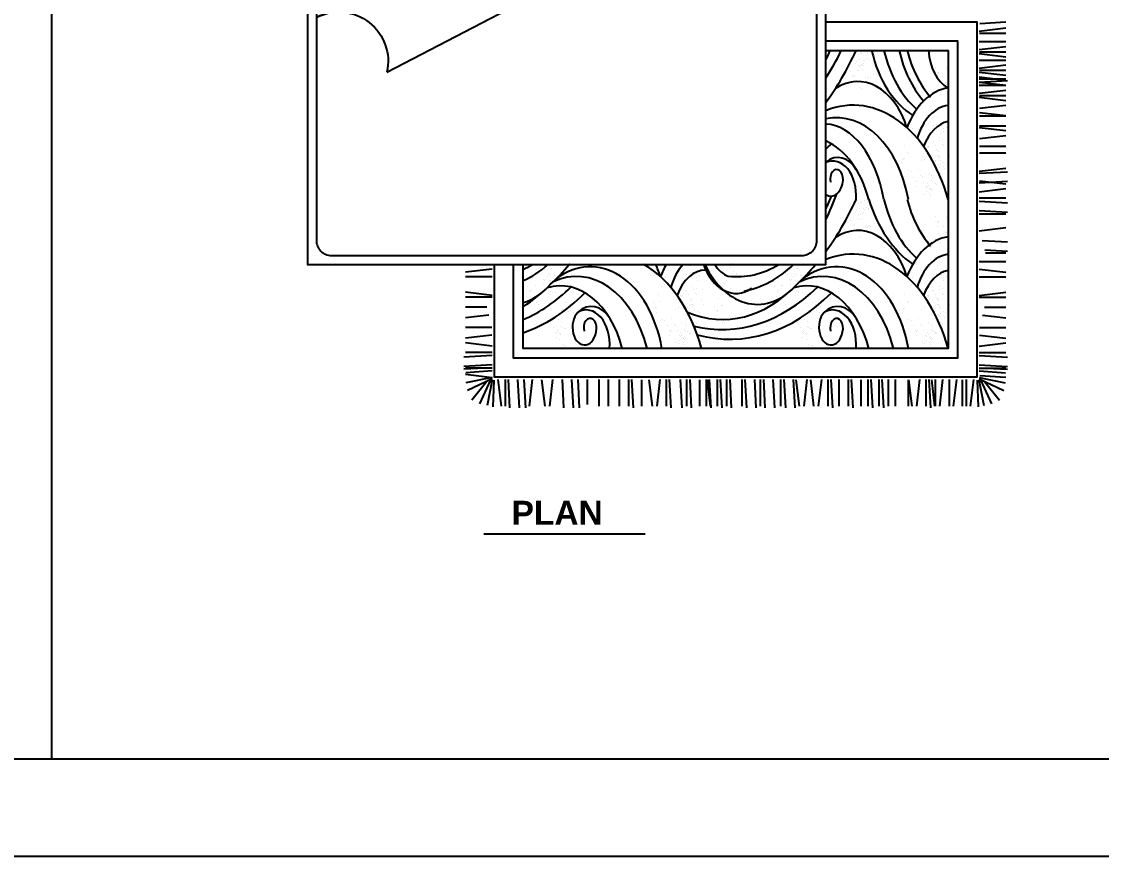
# Model space of a CAD drawing. Header units: inches. Extents: x 3 to 45, y 10.7 to 35.5.
# Drawn here: x 31.001 to 34.604, y 10.735 to 13.519 of the extents above; entities that cross this region are included whole.
import ezdxf

# ---------------------------------------------------------------- set-up
doc = ezdxf.new("R2010")
doc.units = ezdxf.units.IN
doc.header["$MEASUREMENT"] = 0
for name, color, linetype in [('02', 2, 'Continuous'), ('4', 4, 'Continuous'), ('kadrbm', 4, 'Continuous')]:
    doc.layers.add(name, color=color, linetype=linetype)
doc.styles.add('HT', font='swisseb.ttf')

# ---------------------------------------------------------------- blocks, each defined once
blk = doc.blocks.new('kadrbm')
at = {"layer": 'kadrbm', "color": 4}
blk.add_lwpolyline([(0, 0), (0, 24.7972), (21, 24.7972), (21, 0), (0, 0)], close=True, dxfattribs=at)
blk.add_lwpolyline([(20.6631, 0.3257), (20.6631, 24.4603), (0.3369, 24.4603), (0.3369, 0.3257), (20.6631, 0.3257)], dxfattribs=at)

msp = doc.modelspace()

# ---------------------------------------------------------------- linework, layer by layer
at = {"layer": '02'}
for p, q in [((34.1988, 13.5131), (34.2847, 13.5183)), ((34.1961, 13.4878), (34.2849, 13.4983)), ((34.1968, 13.4803), (34.2848, 13.4803)), ((34.1961, 13.4525), (34.2849, 13.4525)), ((33.795, 13.4101), (33.795, 13.4101)), ((33.801, 13.4136), (33.801, 13.4136)), ((33.8047, 13.4141), (33.8047, 13.4141)), ((33.8123, 13.4192), (33.8123, 13.4192)), ((33.8224, 13.4114), (33.8224, 13.4114)), ((34.1961, 13.4261), (34.2849, 13.4366)), ((34.1961, 13.4124), (34.2849, 13.4019)), ((34.1968, 13.4185), (34.2848, 13.4185)), ((33.7823, 13.3805), (33.7823, 13.3805)), ((33.7868, 13.3871), (33.7868, 13.3871)), ((33.7934, 13.3716), (33.7934, 13.3716)), ((33.7967, 13.3688), (33.7967, 13.3688)), ((33.798, 13.3926), (33.798, 13.3926)), ((33.7991, 13.3727), (33.7991, 13.3727)), ((33.8046, 13.3771), (33.8046, 13.3771)), ((33.8079, 13.3744), (33.8079, 13.3744)), ((33.8103, 13.3782), (33.8103, 13.3782)), ((33.8104, 13.3909), (33.8104, 13.3909)), ((33.8142, 13.3884), (33.8142, 13.3884)), ((33.8217, 13.3964), (33.8217, 13.3964)), ((33.8254, 13.3939), (33.8254, 13.3939)), ((34.1961, 13.3908), (34.2849, 13.3908)), ((34.1961, 13.3644), (34.2849, 13.3749)), ((33.768, 13.354), (33.768, 13.354)), ((33.7746, 13.3385), (33.7746, 13.3385)), ((33.7779, 13.3357), (33.7779, 13.3357)), ((33.7803, 13.3396), (33.7803, 13.3396)), ((33.7917, 13.3578), (33.7917, 13.3578)), ((33.7949, 13.3546), (33.7949, 13.3546)), ((33.8062, 13.3601), (33.8062, 13.3601)), ((33.8156, 13.3319), (33.8156, 13.3319)), ((33.8268, 13.3374), (33.8268, 13.3374)), ((33.8342, 13.3335), (33.8342, 13.3335)), ((34.0493, 13.365), (34.0493, 13.365)), ((34.056, 13.3495), (34.056, 13.3495)), ((34.0575, 13.3325), (34.0575, 13.3325)), ((34.0592, 13.3468), (34.0592, 13.3468)), ((34.0617, 13.3506), (34.0617, 13.3506)), ((34.0749, 13.3364), (34.0749, 13.3364)), ((34.0876, 13.3659), (34.0876, 13.3659)), ((34.0899, 13.3584), (34.0899, 13.3584)), ((34.1961, 13.3507), (34.2849, 13.3402)), ((34.1961, 13.3349), (34.2849, 13.3244)), ((34.1968, 13.3568), (34.2848, 13.3568)), ((33.7762, 13.3215), (33.7762, 13.3215)), ((33.7968, 13.2987), (33.7968, 13.2987)), ((33.8229, 13.328), (33.8229, 13.328)), ((34.0606, 13.3098), (34.0606, 13.3098)), ((34.0729, 13.2954), (34.0729, 13.2954)), ((34.0782, 13.3098), (34.0782, 13.3098)), ((34.0822, 13.3164), (34.0822, 13.3164)), ((34.0838, 13.2994), (34.0838, 13.2994)), ((34.0843, 13.3136), (34.0843, 13.3136)), ((34.0855, 13.3059), (34.0855, 13.3059)), ((34.0879, 13.3175), (34.0879, 13.3175)), ((34.088, 13.3111), (34.088, 13.3111)), ((34.1961, 13.3279), (34.2849, 13.3279)), ((34.1961, 13.3174), (34.2902, 13.3227)), ((34.1961, 13.3069), (34.2849, 13.3069)), ((34.1968, 13.3172), (34.2849, 13.3067)), ((33.8041, 13.2949), (33.8041, 13.2949)), ((34.0672, 13.2943), (34.0672, 13.2943)), ((34.0688, 13.2773), (34.0688, 13.2773)), ((34.0705, 13.2916), (34.0705, 13.2916)), ((34.1961, 13.2805), (34.2849, 13.291)), ((34.1961, 13.2668), (34.2849, 13.2563)), ((34.1968, 13.273), (34.2848, 13.273)), ((34.0894, 13.2546), (34.0894, 13.2546)), ((34.0967, 13.2507), (34.0967, 13.2507)), ((34.1968, 13.2301), (34.2849, 13.2406)), ((34.0559, 13.201), (34.0559, 13.201)), ((34.0896, 13.19), (34.0896, 13.19)), ((34.1968, 13.2164), (34.2849, 13.2059)), ((34.1968, 13.2048), (34.2848, 13.2048)), ((33.9734, 13.1624), (33.9734, 13.1624)), ((34.0425, 13.1727), (34.0425, 13.1727)), ((34.0523, 13.1768), (34.0523, 13.1768)), ((34.07, 13.174), (34.07, 13.174)), ((34.0763, 13.1617), (34.0763, 13.1617)), ((34.0784, 13.1513), (34.0784, 13.1513)), ((34.0861, 13.1657), (34.0861, 13.1657)), ((34.1961, 13.166), (34.2849, 13.1555)), ((34.1968, 13.1721), (34.2848, 13.1721)), ((33.96, 13.1341), (33.96, 13.1341)), ((33.9698, 13.1381), (33.9698, 13.1381)), ((33.9874, 13.1354), (33.9874, 13.1354)), ((34.0156, 13.1166), (34.0156, 13.1166)), ((34.0298, 13.1431), (34.0298, 13.1431)), ((34.043, 13.1179), (34.043, 13.1179)), ((34.0636, 13.1321), (34.0636, 13.1321)), ((34.065, 13.123), (34.065, 13.123)), ((34.0748, 13.1271), (34.0748, 13.1271)), ((34.0925, 13.1243), (34.0925, 13.1243)), ((34.1968, 13.1293), (34.2849, 13.1398)), ((33.9473, 13.1045), (33.9473, 13.1045)), ((33.9567, 13.0818), (33.9567, 13.0818)), ((33.9605, 13.0793), (33.9605, 13.0793)), ((34.0184, 13.0851), (34.0184, 13.0851)), ((34.0222, 13.1011), (34.0222, 13.1011)), ((34.0237, 13.0841), (34.0237, 13.0841)), ((34.0255, 13.0983), (34.0255, 13.0983)), ((34.0279, 13.1022), (34.0279, 13.1022)), ((34.0493, 13.1055), (34.0493, 13.1055)), ((34.0524, 13.0935), (34.0524, 13.0935)), ((34.056, 13.0901), (34.056, 13.0901)), ((34.0592, 13.0873), (34.0592, 13.0873)), ((34.073, 13.1094), (34.073, 13.1094)), ((34.0768, 13.1069), (34.0768, 13.1069)), ((34.0906, 13.089), (34.0906, 13.089)), ((34.1968, 13.104), (34.2848, 13.104)), ((34.1968, 13.0819), (34.2848, 13.0819)), ((33.9331, 13.0779), (33.9331, 13.0779)), ((33.9397, 13.0625), (33.9397, 13.0625)), ((33.9412, 13.0455), (33.9412, 13.0455)), ((33.943, 13.0597), (33.943, 13.0597)), ((33.9454, 13.0636), (33.9454, 13.0636)), ((34.005, 13.0568), (34.005, 13.0568)), ((34.0148, 13.0608), (34.0148, 13.0608)), ((34.0324, 13.0581), (34.0324, 13.0581)), ((34.0381, 13.0669), (34.0381, 13.0669)), ((34.0444, 13.0614), (34.0444, 13.0614)), ((34.0447, 13.0515), (34.0447, 13.0515)), ((34.0485, 13.0443), (34.0485, 13.0443)), ((34.0504, 13.0525), (34.0504, 13.0525)), ((34.0517, 13.0575), (34.0517, 13.0575)), ((34.0521, 13.0685), (34.0521, 13.0685)), ((34.0575, 13.0731), (34.0575, 13.0731)), ((34.0617, 13.0707), (34.0617, 13.0707)), ((34.0634, 13.063), (34.0634, 13.063)), ((34.0655, 13.0682), (34.0655, 13.0682)), ((34.0671, 13.0575), (34.0671, 13.0575)), ((34.0782, 13.0503), (34.0782, 13.0503)), ((34.0855, 13.0465), (34.0855, 13.0465)), ((34.0972, 13.0735), (34.0972, 13.0735)), ((33.9619, 13.0227), (33.9619, 13.0227)), ((33.9692, 13.0189), (33.9692, 13.0189)), ((33.9923, 13.0272), (33.9923, 13.0272)), ((34.0261, 13.0107), (34.0261, 13.0107)), ((34.0388, 13.0402), (34.0388, 13.0402)), ((34.0462, 13.0344), (34.0462, 13.0344)), ((34.05, 13.0347), (34.05, 13.0347)), ((34.0538, 13.0292), (34.0538, 13.0292)), ((34.0598, 13.0388), (34.0598, 13.0388)), ((34.0635, 13.0332), (34.0635, 13.0332)), ((34.0662, 13.0415), (34.0662, 13.0415)), ((34.0669, 13.0117), (34.0669, 13.0117)), ((34.0742, 13.0078), (34.0742, 13.0078)), ((34.0775, 13.036), (34.0775, 13.036)), ((34.0812, 13.0305), (34.0812, 13.0305)), ((34.1961, 13.0199), (34.2849, 13.0304)), ((34.1961, 13.0132), (34.2902, 13.0184)), ((33.9781, 13.0007), (33.9781, 13.0007)), ((33.9847, 12.9852), (33.9847, 12.9852)), ((33.9904, 12.9863), (33.9904, 12.9863)), ((34.0017, 13.0045), (34.0017, 13.0045)), ((34.0055, 13.002), (34.0055, 13.002)), ((34.0118, 12.9841), (34.0118, 12.9841)), ((34.0231, 12.9786), (34.0231, 12.9786)), ((34.0268, 12.9731), (34.0268, 12.9731)), ((34.0355, 12.9879), (34.0355, 12.9879)), ((34.0373, 13.0051), (34.0373, 13.0051)), ((34.0393, 12.9854), (34.0393, 12.9854)), ((34.0411, 12.9996), (34.0411, 12.9996)), ((34.0467, 12.9824), (34.0467, 12.9824)), ((34.0505, 12.9799), (34.0505, 12.9799)), ((34.0543, 12.9744), (34.0543, 12.9744)), ((34.1961, 12.9817), (34.2902, 12.987)), ((34.1968, 12.9885), (34.2849, 12.978)), ((33.9862, 12.9682), (33.9862, 12.9682)), ((34.0069, 12.9455), (34.0069, 12.9455)), ((34.0142, 12.9416), (34.0142, 12.9416)), ((34.0185, 12.9687), (34.0185, 12.9687)), ((34.02, 12.9516), (34.02, 12.9516)), ((34.0217, 12.9659), (34.0217, 12.9659)), ((34.0241, 12.9697), (34.0241, 12.9697)), ((34.0297, 12.9631), (34.0297, 12.9631)), ((34.0312, 12.9461), (34.0312, 12.9461)), ((34.033, 12.9603), (34.033, 12.9603)), ((34.035, 12.9406), (34.035, 12.9406)), ((34.0354, 12.9642), (34.0354, 12.9642)), ((34.0367, 12.9548), (34.0367, 12.9548)), ((34.0391, 12.9587), (34.0391, 12.9587)), ((34.1961, 12.9518), (34.2849, 12.9623)), ((33.795, 12.9133), (33.795, 12.9133)), ((33.801, 12.9169), (33.801, 12.9169)), ((33.8047, 12.9174), (33.8047, 12.9174)), ((33.8123, 12.9224), (33.8123, 12.9224)), ((33.8217, 12.8997), (33.8217, 12.8997)), ((33.8224, 12.9147), (33.8224, 12.9147)), ((34.1961, 12.9309), (34.2849, 12.9309)), ((34.1961, 12.9204), (34.2902, 12.9151)), ((33.7823, 12.8838), (33.7823, 12.8838)), ((33.7868, 12.8904), (33.7868, 12.8904)), ((33.7934, 12.8749), (33.7934, 12.8749)), ((33.798, 12.8959), (33.798, 12.8959)), ((33.7991, 12.876), (33.7991, 12.876)), ((33.8062, 12.8634), (33.8062, 12.8634)), ((33.8079, 12.8776), (33.8079, 12.8776)), ((33.8103, 12.8815), (33.8103, 12.8815)), ((33.8104, 12.8942), (33.8104, 12.8942)), ((33.8142, 12.8917), (33.8142, 12.8917)), ((33.8254, 12.8972), (33.8254, 12.8972)), ((34.0493, 12.8683), (34.0493, 12.8683)), ((34.0876, 12.8692), (34.0876, 12.8692)), ((34.1961, 12.8889), (34.2902, 12.8837)), ((34.1961, 12.8785), (34.2849, 12.8785)), ((33.768, 12.8572), (33.768, 12.8572)), ((33.7779, 12.839), (33.7779, 12.839)), ((33.7803, 12.8429), (33.7803, 12.8429)), ((33.7917, 12.8611), (33.7917, 12.8611)), ((33.7954, 12.8586), (33.7954, 12.8586)), ((33.8156, 12.8352), (33.8156, 12.8352)), ((33.8229, 12.8313), (33.8229, 12.8313)), ((33.8268, 12.8407), (33.8268, 12.8407)), ((33.8342, 12.8368), (33.8342, 12.8368)), ((34.056, 12.8528), (34.056, 12.8528)), ((34.0575, 12.8358), (34.0575, 12.8358)), ((34.0592, 12.85), (34.0592, 12.85)), ((34.0617, 12.8539), (34.0617, 12.8539)), ((34.0749, 12.8396), (34.0749, 12.8396)), ((34.0756, 12.8352), (34.0756, 12.8352)), ((34.0899, 12.8617), (34.0899, 12.8617)), ((34.1961, 12.8216), (34.2849, 12.8321)), ((33.7762, 12.8248), (33.7762, 12.8248)), ((33.7968, 12.802), (33.7968, 12.802)), ((33.8041, 12.7981), (33.8041, 12.7981)), ((34.0606, 12.8131), (34.0606, 12.8131)), ((34.0672, 12.7976), (34.0672, 12.7976)), ((34.0705, 12.7948), (34.0705, 12.7948)), ((34.0729, 12.7987), (34.0729, 12.7987)), ((34.0782, 12.8131), (34.0782, 12.8131)), ((34.0822, 12.8197), (34.0822, 12.8197)), ((34.0838, 12.8027), (34.0838, 12.8027)), ((34.0855, 12.8169), (34.0855, 12.8169)), ((34.0855, 12.8092), (34.0855, 12.8092)), ((34.088, 12.8144), (34.088, 12.8144)), ((34.0688, 12.7806), (34.0688, 12.7806)), ((34.0894, 12.7579), (34.0894, 12.7579)), ((34.2064, 12.7896), (34.2902, 12.785)), ((34.2153, 12.7577), (34.2902, 12.7535)), ((34.0967, 12.754), (34.0967, 12.754)), ((34.1961, 12.7191), (34.2848, 12.7191)), ((34.2172, 12.7483), (34.2849, 12.7483)), ((32.5709, 12.6939), (32.482, 12.6833)), ((32.7175, 12.6925), (32.7175, 12.6925)), ((32.7273, 12.6966), (32.7273, 12.6966)), ((32.7449, 12.6939), (32.7449, 12.6939)), ((32.7498, 12.7016), (32.7498, 12.7016)), ((32.7686, 12.6961), (32.7686, 12.6961)), ((33.2335, 12.7043), (33.2335, 12.7043)), ((33.2673, 12.6932), (33.2673, 12.6932)), ((33.3571, 12.7069), (33.3571, 12.7069)), ((33.3669, 12.6991), (33.3669, 12.6991)), ((33.3686, 12.7133), (33.3686, 12.7133)), ((33.3777, 12.6841), (33.3777, 12.6841)), ((33.5399, 12.6925), (33.5399, 12.6925)), ((33.5496, 12.6966), (33.5496, 12.6966)), ((33.5673, 12.6939), (33.5673, 12.6939)), ((33.5722, 12.7016), (33.5722, 12.7016)), ((33.591, 12.6961), (33.591, 12.6961)), ((34.0559, 12.7043), (34.0559, 12.7043)), ((34.0896, 12.6932), (34.0896, 12.6932)), ((34.1961, 12.6939), (34.2849, 12.6833)), ((32.5709, 12.6679), (32.4822, 12.6679)), ((32.7048, 12.663), (32.7048, 12.663)), ((32.7356, 12.6751), (32.7356, 12.6751)), ((32.7422, 12.6596), (32.7422, 12.6596)), ((32.7455, 12.6568), (32.7455, 12.6568)), ((32.7479, 12.6607), (32.7479, 12.6607)), ((32.7543, 12.6696), (32.7543, 12.6696)), ((32.7592, 12.6789), (32.7592, 12.6789)), ((32.761, 12.6541), (32.761, 12.6541)), ((32.763, 12.6764), (32.763, 12.6764)), ((32.7642, 12.6513), (32.7642, 12.6513)), ((32.7666, 12.6552), (32.7666, 12.6552)), ((32.778, 12.6734), (32.778, 12.6734)), ((32.7818, 12.6709), (32.7818, 12.6709)), ((33.151, 12.6656), (33.151, 12.6656)), ((33.2202, 12.676), (33.2202, 12.676)), ((33.2299, 12.6801), (33.2299, 12.6801)), ((33.2476, 12.6773), (33.2476, 12.6773)), ((33.2539, 12.6649), (33.2539, 12.6649)), ((33.256, 12.6546), (33.256, 12.6546)), ((33.2637, 12.669), (33.2637, 12.669)), ((33.3519, 12.6544), (33.3519, 12.6544)), ((33.3851, 12.6802), (33.3851, 12.6802)), ((33.3876, 12.6763), (33.3876, 12.6763)), ((33.3949, 12.6725), (33.3949, 12.6725)), ((33.5272, 12.663), (33.5272, 12.663)), ((33.5579, 12.6751), (33.5579, 12.6751)), ((33.5646, 12.6596), (33.5646, 12.6596)), ((33.5678, 12.6568), (33.5678, 12.6568)), ((33.5702, 12.6607), (33.5702, 12.6607)), ((33.5767, 12.6696), (33.5767, 12.6696)), ((33.5816, 12.6789), (33.5816, 12.6789)), ((33.5833, 12.6541), (33.5833, 12.6541)), ((33.5854, 12.6764), (33.5854, 12.6764)), ((33.5866, 12.6513), (33.5866, 12.6513)), ((33.589, 12.6552), (33.589, 12.6552)), ((33.6003, 12.6734), (33.6003, 12.6734)), ((33.6041, 12.6709), (33.6041, 12.6709)), ((33.9734, 12.6656), (33.9734, 12.6656)), ((34.0425, 12.676), (34.0425, 12.676)), ((34.0523, 12.6801), (34.0523, 12.6801)), ((34.07, 12.6773), (34.07, 12.6773)), ((34.0763, 12.6649), (34.0763, 12.6649)), ((34.0784, 12.6546), (34.0784, 12.6546)), ((34.0861, 12.669), (34.0861, 12.669)), ((34.1961, 12.6679), (34.2848, 12.6679)), ((32.5709, 12.606), (32.482, 12.6164)), ((32.6906, 12.6364), (32.6906, 12.6364)), ((32.6972, 12.621), (32.6972, 12.621)), ((32.7005, 12.6182), (32.7005, 12.6182)), ((32.7029, 12.6221), (32.7029, 12.6221)), ((32.7142, 12.6403), (32.7142, 12.6403)), ((32.7437, 12.6426), (32.7437, 12.6426)), ((32.7625, 12.6371), (32.7625, 12.6371)), ((32.7644, 12.6199), (32.7644, 12.6199)), ((32.7717, 12.616), (32.7717, 12.616)), ((32.7831, 12.6143), (32.7831, 12.6143)), ((33.1376, 12.6373), (33.1376, 12.6373)), ((33.1474, 12.6414), (33.1474, 12.6414)), ((33.1651, 12.6387), (33.1651, 12.6387)), ((33.1932, 12.6199), (33.1932, 12.6199)), ((33.2075, 12.6464), (33.2075, 12.6464)), ((33.2169, 12.6237), (33.2169, 12.6237)), ((33.2206, 12.6212), (33.2206, 12.6212)), ((33.2412, 12.6354), (33.2412, 12.6354)), ((33.2427, 12.6263), (33.2427, 12.6263)), ((33.2506, 12.6127), (33.2506, 12.6127)), ((33.2524, 12.6304), (33.2524, 12.6304)), ((33.273, 12.6269), (33.273, 12.6269)), ((33.3385, 12.6261), (33.3385, 12.6261)), ((33.3483, 12.6302), (33.3483, 12.6302)), ((33.366, 12.6274), (33.366, 12.6274)), ((33.5129, 12.6364), (33.5129, 12.6364)), ((33.5228, 12.6182), (33.5228, 12.6182)), ((33.5252, 12.6221), (33.5252, 12.6221)), ((33.5366, 12.6403), (33.5366, 12.6403)), ((33.5404, 12.6378), (33.5404, 12.6378)), ((33.5661, 12.6426), (33.5661, 12.6426)), ((33.5848, 12.6371), (33.5848, 12.6371)), ((33.5868, 12.6199), (33.5868, 12.6199)), ((33.5941, 12.616), (33.5941, 12.616)), ((33.6055, 12.6143), (33.6055, 12.6143)), ((33.96, 12.6373), (33.96, 12.6373)), ((33.9698, 12.6414), (33.9698, 12.6414)), ((33.9874, 12.6387), (33.9874, 12.6387)), ((34.0156, 12.6199), (34.0156, 12.6199)), ((34.0298, 12.6464), (34.0298, 12.6464)), ((34.0392, 12.6237), (34.0392, 12.6237)), ((34.043, 12.6212), (34.043, 12.6212)), ((34.0636, 12.6354), (34.0636, 12.6354)), ((34.065, 12.6263), (34.065, 12.6263)), ((34.073, 12.6127), (34.073, 12.6127)), ((34.0748, 12.6304), (34.0748, 12.6304)), ((34.0925, 12.6276), (34.0925, 12.6276)), ((34.1961, 12.606), (34.2849, 12.6164)), ((32.5709, 12.5998), (32.4822, 12.5998)), ((32.6987, 12.604), (32.6987, 12.604)), ((32.7194, 12.5812), (32.7194, 12.5812)), ((32.7267, 12.5773), (32.7267, 12.5773)), ((32.7905, 12.6105), (32.7905, 12.6105)), ((32.8171, 12.5828), (32.8171, 12.5828)), ((32.8284, 12.5773), (32.8284, 12.5773)), ((33.1107, 12.5812), (33.1107, 12.5812)), ((33.125, 12.6078), (33.125, 12.6078)), ((33.1343, 12.5851), (33.1343, 12.5851)), ((33.196, 12.5884), (33.196, 12.5884)), ((33.1998, 12.6044), (33.1998, 12.6044)), ((33.2014, 12.5874), (33.2014, 12.5874)), ((33.2031, 12.6016), (33.2031, 12.6016)), ((33.2055, 12.6055), (33.2055, 12.6055)), ((33.227, 12.6088), (33.227, 12.6088)), ((33.2336, 12.5934), (33.2336, 12.5934)), ((33.2351, 12.5764), (33.2351, 12.5764)), ((33.2369, 12.5906), (33.2369, 12.5906)), ((33.2393, 12.5945), (33.2393, 12.5945)), ((33.2544, 12.6102), (33.2544, 12.6102)), ((33.2682, 12.5923), (33.2682, 12.5923)), ((33.2749, 12.5768), (33.2749, 12.5768)), ((33.3258, 12.5966), (33.3258, 12.5966)), ((33.5211, 12.604), (33.5211, 12.604)), ((33.5417, 12.5812), (33.5417, 12.5812)), ((33.5491, 12.5773), (33.5491, 12.5773)), ((33.6128, 12.6105), (33.6128, 12.6105)), ((33.6395, 12.5828), (33.6395, 12.5828)), ((33.6508, 12.5773), (33.6508, 12.5773)), ((33.9331, 12.5812), (33.9331, 12.5812)), ((33.9473, 12.6078), (33.9473, 12.6078)), ((33.9567, 12.5851), (33.9567, 12.5851)), ((33.9605, 12.5826), (33.9605, 12.5826)), ((34.0184, 12.5884), (34.0184, 12.5884)), ((34.0222, 12.6044), (34.0222, 12.6044)), ((34.0237, 12.5874), (34.0237, 12.5874)), ((34.0255, 12.6016), (34.0255, 12.6016)), ((34.0279, 12.6055), (34.0279, 12.6055)), ((34.0493, 12.6088), (34.0493, 12.6088)), ((34.0524, 12.5968), (34.0524, 12.5968)), ((34.056, 12.5934), (34.056, 12.5934)), ((34.0575, 12.5764), (34.0575, 12.5764)), ((34.0592, 12.5906), (34.0592, 12.5906)), ((34.0617, 12.5945), (34.0617, 12.5945)), ((34.0768, 12.6102), (34.0768, 12.6102)), ((34.0906, 12.5923), (34.0906, 12.5923)), ((34.0972, 12.5768), (34.0972, 12.5768)), ((34.1961, 12.5998), (34.2848, 12.5998)), ((32.5599, 12.5406), (32.482, 12.5314)), ((32.553, 12.5671), (32.4822, 12.5671)), ((32.8038, 12.5545), (32.8038, 12.5545)), ((32.8135, 12.5586), (32.8135, 12.5586)), ((32.815, 12.549), (32.815, 12.549)), ((32.8248, 12.5531), (32.8248, 12.5531)), ((32.8312, 12.5559), (32.8312, 12.5559)), ((32.8425, 12.5503), (32.8425, 12.5503)), ((33.1173, 12.5658), (33.1173, 12.5658)), ((33.1188, 12.5488), (33.1188, 12.5488)), ((33.1206, 12.563), (33.1206, 12.563)), ((33.1827, 12.5601), (33.1827, 12.5601)), ((33.1924, 12.5641), (33.1924, 12.5641)), ((33.2101, 12.5614), (33.2101, 12.5614)), ((33.2157, 12.5702), (33.2157, 12.5702)), ((33.2164, 12.5435), (33.2164, 12.5435)), ((33.222, 12.5647), (33.222, 12.5647)), ((33.2224, 12.5547), (33.2224, 12.5547)), ((33.2262, 12.5476), (33.2262, 12.5476)), ((33.228, 12.5558), (33.228, 12.5558)), ((33.2294, 12.5608), (33.2294, 12.5608)), ((33.2298, 12.5718), (33.2298, 12.5718)), ((33.2374, 12.5421), (33.2374, 12.5421)), ((33.2394, 12.574), (33.2394, 12.574)), ((33.241, 12.5663), (33.241, 12.5663)), ((33.2432, 12.5715), (33.2432, 12.5715)), ((33.2438, 12.5448), (33.2438, 12.5448)), ((33.2448, 12.5608), (33.2448, 12.5608)), ((33.2551, 12.5393), (33.2551, 12.5393)), ((33.2558, 12.5536), (33.2558, 12.5536)), ((33.2631, 12.5497), (33.2631, 12.5497)), ((33.3116, 12.57), (33.3116, 12.57)), ((33.3182, 12.5545), (33.3182, 12.5545)), ((33.3215, 12.5518), (33.3215, 12.5518)), ((33.3239, 12.5556), (33.3239, 12.5556)), ((33.3352, 12.5738), (33.3352, 12.5738)), ((33.339, 12.5713), (33.339, 12.5713)), ((33.6262, 12.5545), (33.6262, 12.5545)), ((33.6359, 12.5586), (33.6359, 12.5586)), ((33.6374, 12.549), (33.6374, 12.549)), ((33.6472, 12.5531), (33.6472, 12.5531)), ((33.6536, 12.5559), (33.6536, 12.5559)), ((33.6648, 12.5503), (33.6648, 12.5503)), ((33.9412, 12.5488), (33.9412, 12.5488)), ((33.943, 12.563), (33.943, 12.563)), ((33.9454, 12.5668), (33.9454, 12.5668)), ((34.005, 12.5601), (34.005, 12.5601)), ((34.0148, 12.5641), (34.0148, 12.5641)), ((34.0324, 12.5614), (34.0324, 12.5614)), ((34.0381, 12.5702), (34.0381, 12.5702)), ((34.0388, 12.5435), (34.0388, 12.5435)), ((34.0444, 12.5647), (34.0444, 12.5647)), ((34.048, 12.552), (34.048, 12.552)), ((34.0485, 12.5476), (34.0485, 12.5476)), ((34.0504, 12.5558), (34.0504, 12.5558)), ((34.0517, 12.5608), (34.0517, 12.5608)), ((34.0521, 12.5718), (34.0521, 12.5718)), ((34.0598, 12.5421), (34.0598, 12.5421)), ((34.0617, 12.574), (34.0617, 12.574)), ((34.0634, 12.5663), (34.0634, 12.5663)), ((34.0655, 12.5715), (34.0655, 12.5715)), ((34.0662, 12.5448), (34.0662, 12.5448)), ((34.0671, 12.5608), (34.0671, 12.5608)), ((34.0775, 12.5393), (34.0775, 12.5393)), ((34.0782, 12.5536), (34.0782, 12.5536)), ((34.0855, 12.5497), (34.0855, 12.5497)), ((34.207, 12.5406), (34.2849, 12.5314)), ((34.214, 12.5671), (34.2848, 12.5671)), ((32.7911, 12.525), (32.7911, 12.525)), ((32.8023, 12.5195), (32.8023, 12.5195)), ((33.1395, 12.526), (33.1395, 12.526)), ((33.1468, 12.5221), (33.1468, 12.5221)), ((33.1557, 12.504), (33.1557, 12.504)), ((33.17, 12.5305), (33.17, 12.5305)), ((33.1794, 12.5078), (33.1794, 12.5078)), ((33.1831, 12.5053), (33.1831, 12.5053)), ((33.2037, 12.514), (33.2037, 12.514)), ((33.215, 12.5084), (33.215, 12.5084)), ((33.2187, 12.5029), (33.2187, 12.5029)), ((33.2239, 12.5377), (33.2239, 12.5377)), ((33.2277, 12.538), (33.2277, 12.538)), ((33.2314, 12.5325), (33.2314, 12.5325)), ((33.2412, 12.5365), (33.2412, 12.5365)), ((33.2445, 12.515), (33.2445, 12.515)), ((33.2519, 12.5111), (33.2519, 12.5111)), ((33.2589, 12.5338), (33.2589, 12.5338)), ((33.3197, 12.5375), (33.3197, 12.5375)), ((33.3404, 12.5148), (33.3404, 12.5148)), ((33.3477, 12.5109), (33.3477, 12.5109)), ((33.6135, 12.525), (33.6135, 12.525)), ((33.6247, 12.5195), (33.6247, 12.5195)), ((33.9619, 12.526), (33.9619, 12.526)), ((33.9692, 12.5221), (33.9692, 12.5221)), ((33.9781, 12.504), (33.9781, 12.504)), ((33.9923, 12.5305), (33.9923, 12.5305)), ((34.0017, 12.5078), (34.0017, 12.5078)), ((34.0055, 12.5053), (34.0055, 12.5053)), ((34.0261, 12.514), (34.0261, 12.514)), ((34.0373, 12.5084), (34.0373, 12.5084)), ((34.0411, 12.5029), (34.0411, 12.5029)), ((34.0462, 12.5377), (34.0462, 12.5377)), ((34.05, 12.538), (34.05, 12.538)), ((34.0538, 12.5325), (34.0538, 12.5325)), ((34.0635, 12.5365), (34.0635, 12.5365)), ((34.0669, 12.515), (34.0669, 12.515)), ((34.0742, 12.5111), (34.0742, 12.5111)), ((34.0812, 12.5338), (34.0812, 12.5338)), ((32.5702, 12.4737), (32.482, 12.4632)), ((32.5702, 12.499), (32.4822, 12.499)), ((32.7768, 12.4984), (32.7768, 12.4984)), ((32.7835, 12.483), (32.7835, 12.483)), ((32.7867, 12.4802), (32.7867, 12.4802)), ((32.7881, 12.4929), (32.7881, 12.4929)), ((32.7891, 12.484), (32.7891, 12.484)), ((32.7947, 12.4775), (32.7947, 12.4775)), ((32.798, 12.4747), (32.798, 12.4747)), ((32.8004, 12.4785), (32.8004, 12.4785)), ((32.8005, 12.5023), (32.8005, 12.5023)), ((32.8043, 12.4998), (32.8043, 12.4998)), ((32.8117, 12.4967), (32.8117, 12.4967)), ((32.8155, 12.4942), (32.8155, 12.4942)), ((33.1623, 12.4885), (33.1623, 12.4885)), ((33.1639, 12.4715), (33.1639, 12.4715)), ((33.1656, 12.4857), (33.1656, 12.4857)), ((33.168, 12.4896), (33.168, 12.4896)), ((33.1895, 12.4874), (33.1895, 12.4874)), ((33.1961, 12.4719), (33.1961, 12.4719)), ((33.1994, 12.4691), (33.1994, 12.4691)), ((33.2007, 12.4819), (33.2007, 12.4819)), ((33.2018, 12.473), (33.2018, 12.473)), ((33.2045, 12.4764), (33.2045, 12.4764)), ((33.213, 12.4675), (33.213, 12.4675)), ((33.2131, 12.4912), (33.2131, 12.4912)), ((33.2169, 12.4887), (33.2169, 12.4887)), ((33.2244, 12.4857), (33.2244, 12.4857)), ((33.2281, 12.4802), (33.2281, 12.4802)), ((33.2319, 12.4777), (33.2319, 12.4777)), ((33.5992, 12.4984), (33.5992, 12.4984)), ((33.6058, 12.483), (33.6058, 12.483)), ((33.6091, 12.4802), (33.6091, 12.4802)), ((33.6105, 12.4929), (33.6105, 12.4929)), ((33.6115, 12.484), (33.6115, 12.484)), ((33.6171, 12.4775), (33.6171, 12.4775)), ((33.6204, 12.4747), (33.6204, 12.4747)), ((33.6228, 12.4785), (33.6228, 12.4785)), ((33.6229, 12.5023), (33.6229, 12.5023)), ((33.6266, 12.4998), (33.6266, 12.4998)), ((33.6341, 12.4967), (33.6341, 12.4967)), ((33.6379, 12.4942), (33.6379, 12.4942)), ((33.9847, 12.4885), (33.9847, 12.4885)), ((33.9862, 12.4715), (33.9862, 12.4715)), ((33.988, 12.4857), (33.988, 12.4857)), ((33.9904, 12.4896), (33.9904, 12.4896)), ((34.0118, 12.4874), (34.0118, 12.4874)), ((34.0185, 12.4719), (34.0185, 12.4719)), ((34.0217, 12.4691), (34.0217, 12.4691)), ((34.0231, 12.4819), (34.0231, 12.4819)), ((34.0268, 12.4764), (34.0268, 12.4764)), ((34.0354, 12.4675), (34.0354, 12.4675)), ((34.0355, 12.4912), (34.0355, 12.4912)), ((34.0393, 12.4887), (34.0393, 12.4887)), ((34.0467, 12.4857), (34.0467, 12.4857)), ((34.0505, 12.4832), (34.0505, 12.4832)), ((34.0505, 12.4802), (34.0505, 12.4802)), ((34.0543, 12.4777), (34.0543, 12.4777)), ((34.1968, 12.499), (34.2848, 12.499)), ((34.1968, 12.4737), (34.2849, 12.4632)), ((32.5709, 12.437), (32.482, 12.4475)), ((32.785, 12.466), (32.785, 12.466)), ((32.7962, 12.4604), (32.7962, 12.4604)), ((32.8057, 12.4432), (32.8057, 12.4432)), ((32.813, 12.4393), (32.813, 12.4393)), ((32.8169, 12.4377), (32.8169, 12.4377)), ((33.1845, 12.4487), (33.1845, 12.4487)), ((33.1919, 12.4449), (33.1919, 12.4449)), ((33.1976, 12.4549), (33.1976, 12.4549)), ((33.2074, 12.4664), (33.2074, 12.4664)), ((33.2089, 12.4494), (33.2089, 12.4494)), ((33.2106, 12.4636), (33.2106, 12.4636)), ((33.2111, 12.4609), (33.2111, 12.4609)), ((33.2126, 12.4439), (33.2126, 12.4439)), ((33.2144, 12.4581), (33.2144, 12.4581)), ((33.2168, 12.462), (33.2168, 12.462)), ((33.6074, 12.466), (33.6074, 12.466)), ((33.6186, 12.4604), (33.6186, 12.4604)), ((33.628, 12.4432), (33.628, 12.4432)), ((33.6353, 12.4393), (33.6353, 12.4393)), ((33.6393, 12.4377), (33.6393, 12.4377)), ((34.0069, 12.4487), (34.0069, 12.4487)), ((34.0142, 12.4449), (34.0142, 12.4449)), ((34.02, 12.4549), (34.02, 12.4549)), ((34.0297, 12.4664), (34.0297, 12.4664)), ((34.0312, 12.4494), (34.0312, 12.4494)), ((34.0335, 12.4609), (34.0335, 12.4609)), ((34.035, 12.4439), (34.035, 12.4439)), ((34.0367, 12.4581), (34.0367, 12.4581)), ((34.0391, 12.462), (34.0391, 12.462)), ((34.1961, 12.437), (34.2849, 12.4475)), ((32.5709, 12.4056), (32.4768, 12.4004)), ((32.5709, 12.4161), (32.482, 12.4161)), ((34.1961, 12.4161), (34.2849, 12.4161)), ((34.1961, 12.4056), (34.2902, 12.4004)), ((32.5709, 12.3742), (32.4768, 12.3689)), ((32.5709, 12.3648), (32.4768, 12.3595)), ((32.5709, 12.3637), (32.482, 12.3637)), ((34.1961, 12.3742), (34.2902, 12.3689)), ((34.1961, 12.3648), (34.2902, 12.3595)), ((34.1961, 12.3637), (34.2849, 12.3637)), ((32.5709, 12.3314), (32.482, 12.3419)), ((32.5709, 12.3543), (32.4832, 12.3482)), ((32.5709, 12.3321), (32.4837, 12.3147)), ((32.5712, 12.3278), (32.4885, 12.2889)), ((32.566, 12.3247), (32.5294, 12.2447)), ((32.5715, 12.3248), (32.555, 12.2383)), ((32.5772, 12.3238), (32.5737, 12.2344)), ((32.5902, 12.3255), (32.6007, 12.2366)), ((32.6143, 12.3255), (32.6143, 12.2366)), ((32.6243, 12.3255), (32.6296, 12.2314)), ((32.6557, 12.3255), (32.661, 12.2314)), ((32.6767, 12.3255), (32.6819, 12.2314)), ((32.7049, 12.3255), (32.6944, 12.2366)), ((32.7363, 12.3248), (32.7468, 12.2366)), ((32.773, 12.3255), (32.7625, 12.2366)), ((32.8044, 12.3255), (32.8096, 12.2314)), ((32.8358, 12.3255), (32.8411, 12.2314)), ((32.8568, 12.3255), (32.862, 12.2314)), ((32.8882, 12.3255), (32.8882, 12.2418)), ((32.9266, 12.3255), (32.9266, 12.2366)), ((32.958, 12.3255), (32.958, 12.2366)), ((32.9947, 12.3255), (32.9947, 12.2366)), ((33.0261, 12.3255), (33.0261, 12.2366)), ((33.0366, 12.3255), (33.0418, 12.2314)), ((33.069, 12.3248), (33.069, 12.2368)), ((33.0942, 12.3248), (33.1047, 12.2366)), ((33.1309, 12.3255), (33.1204, 12.2366)), ((33.1519, 12.3255), (33.1519, 12.2366)), ((33.1623, 12.3255), (33.1676, 12.2314)), ((33.199, 12.3255), (33.2043, 12.2314)), ((33.22, 12.3255), (33.22, 12.2366)), ((33.2305, 12.3255), (33.2357, 12.2314)), ((33.2628, 12.3248), (33.2628, 12.2368)), ((33.2854, 12.3255), (33.2854, 12.2366)), ((33.2881, 12.3248), (33.2986, 12.2366)), ((33.2958, 12.3255), (33.3011, 12.2314)), ((33.322, 12.3255), (33.322, 12.2366)), ((33.3325, 12.3255), (33.3377, 12.2314)), ((33.3535, 12.3255), (33.3535, 12.2366)), ((33.3639, 12.3255), (33.3692, 12.2314)), ((33.4041, 12.3255), (33.4041, 12.2366)), ((33.4146, 12.3255), (33.4199, 12.2314)), ((33.4461, 12.3255), (33.4513, 12.2314)), ((33.4657, 12.3255), (33.4657, 12.2366)), ((33.4761, 12.3255), (33.4814, 12.2314)), ((33.5076, 12.3255), (33.5128, 12.2314)), ((33.5338, 12.3255), (33.5338, 12.2366)), ((33.5442, 12.3255), (33.5495, 12.2314)), ((33.5757, 12.3255), (33.5809, 12.2314)), ((33.5847, 12.3248), (33.5952, 12.2366)), ((33.6214, 12.3255), (33.6109, 12.2366)), ((33.6333, 12.3248), (33.6438, 12.2366)), ((33.67, 12.3255), (33.6595, 12.2366)), ((33.6909, 12.3255), (33.6909, 12.2366)), ((33.7014, 12.3255), (33.7067, 12.2314)), ((33.7276, 12.3255), (33.7276, 12.2366)), ((33.759, 12.3255), (33.759, 12.2366)), ((33.7695, 12.3255), (33.7748, 12.2314)), ((33.8019, 12.3248), (33.8019, 12.2368)), ((33.8244, 12.3255), (33.8244, 12.2366)), ((33.8349, 12.3255), (33.8401, 12.2314)), ((33.8611, 12.3255), (33.8611, 12.2366)), ((33.8716, 12.3255), (33.8768, 12.2314)), ((33.8925, 12.3255), (33.8925, 12.2366)), ((33.9162, 12.3255), (33.9162, 12.2366)), ((33.9591, 12.3248), (33.9591, 12.2368)), ((33.9606, 12.3248), (33.9711, 12.2366)), ((33.9973, 12.3255), (33.9868, 12.2366)), ((34.0183, 12.3255), (34.0183, 12.2366)), ((34.0288, 12.3255), (34.034, 12.2314)), ((34.0371, 12.3248), (34.0476, 12.2366)), ((34.0497, 12.3255), (34.0497, 12.2366)), ((34.0738, 12.3255), (34.0633, 12.2366)), ((34.0962, 12.3255), (34.0962, 12.2366)), ((34.1203, 12.3255), (34.1099, 12.2366)), ((34.1391, 12.3248), (34.1391, 12.2368)), ((34.1527, 12.3255), (34.1527, 12.2366)), ((34.1768, 12.3255), (34.1663, 12.2366)), ((34.1898, 12.3238), (34.1932, 12.2344)), ((34.1955, 12.3248), (34.2119, 12.2383)), ((34.1958, 12.3278), (34.2784, 12.2889)), ((34.1961, 12.3543), (34.2838, 12.3482)), ((34.1961, 12.3321), (34.2833, 12.3147)), ((34.1988, 12.3388), (34.2847, 12.3336)), ((34.201, 12.3247), (34.2376, 12.2447)), ((32.5532, 12.3193), (32.5031, 12.2569)), ((34.2138, 12.3193), (34.2638, 12.2569)), ((32.5437, 11.8109), (33.0817, 11.8109))]:
    msp.add_line(p, q, dxfattribs=at)
for points in [[(31.9546, 14.7393), (31.9546, 12.7093), (33.6846, 12.7093), (33.6846, 14.7393)], [(33.6846, 13.5187), (34.1884, 13.5187), (34.1884, 12.3332), (32.5786, 12.3332), (32.5786, 12.7093)], [(33.6846, 13.4547), (34.1244, 13.4547), (34.1244, 12.3972), (32.6426, 12.3972), (32.6426, 12.7093)], [(33.6846, 13.4227), (34.0924, 13.4226), (34.0924, 12.4292), (32.6746, 12.4292), (32.6746, 12.7093)]]:
    msp.add_lwpolyline(points, dxfattribs=at)
msp.add_lwpolyline([(32.22, 13.3505), (33.6594, 14.0992), (31.9858, 13.5343, -0.631774)], format="xyb", close=True, dxfattribs=at)
for centre, major_axis, ratio, start_param, end_param in [((33.3182, 13.8576), (0, -0.7531), 0.68, 0.797284, 0.954936), ((33.3888, 13.6974), (0, -0.5322), 0.68, 7.239912, 7.311536), ((33.2296, 13.971), (0, -0.9842), 0.68, 0.74745, 0.979724), ((34.07, 13.5395), (0, 0.3614), 0.68, 1.900046, 2.742661), ((34.1112, 13.5395), (0, 0.3614), 0.68, 1.900046, 2.614747), ((34.1616, 13.5395), (0, 0.3614), 0.68, 1.900046, 2.479658), ((34.1851, 13.5524), (0, 0.3614), 0.68, 1.938265, 2.479658), ((34.1301, 13.4392), (0, -0.1524), 0.68, 4.821745, 5.895886), ((33.791, 13.053), (0, -0.2664), 0.68, 2.006169, 3.565187), ((34.1107, 13.0383), (0, -0.2615), 0.68, 3.244645, 4.205018), ((33.7757, 12.7383), (0, 0.502), 0.68, 5.095327, 6.553458), ((34.1028, 13.0603), (0, -0.1802), 0.68, 3.227058, 4.318474), ((33.7204, 12.8345), (0, 0.3641), 0.68, -1.3172, 0.145284), ((33.6751, 12.7955), (0.0073, 0.3819), 0.56205, -1.21172, -0.009991), ((34.1065, 13.0285), (0, -0.1589), 0.68, 3.272942, 4.229533), ((33.6209, 12.8085), (0, -0.3263), 0.68, 1.938944, 2.850232), ((33.3647, 13.8328), (0, -0.8763), 0.68, 6.849801, 6.887077), ((33.7249, 12.9446), (0, -0.1214), 0.68, 2.284368, 3.652258), ((33.7078, 12.9395), (0, 0.1147), 0.68, 4.593909, 6.585576), ((33.7205, 12.9942), (0, -0.0317), 0.68, 1.462497, 5.046281), ((33.7018, 12.9966), (0, -0.0593), 0.68, 5.841311, 7.755362), ((33.3182, 13.3609), (-0.0678, 0.7439), 0.610498, 3.917146, 4.063997), ((33.3888, 13.2007), (0, -0.5322), 0.68, 7.239912, 7.336618), ((33.2296, 13.4743), (0, -0.9842), 0.68, 0.74745, 0.979724), ((34.07, 13.0427), (-0.0599, 0.3735), 0.695517, 1.775813, 2.548612), ((34.1112, 13.0427), (0, 0.3614), 0.68, 1.900046, 2.614747), ((34.1851, 13.0557), (0, 0.3614), 0.68, 1.938265, 2.479658), ((33.791, 12.5562), (0, -0.2664), 0.68, 2.006169, 3.565187), ((33.7757, 12.2416), (0, 0.502), 0.68, 5.095327, 6.553458), ((34.1107, 12.5415), (0, -0.2615), 0.68, 3.244645, 4.205018), ((34.1028, 12.5636), (0, -0.1802), 0.68, 3.227058, 4.318474), ((32.5664, 13.2007), (0, -0.5322), 0.68, 6.586764, 6.677612), ((32.4958, 13.3609), (-0.1157, 0.7241), 0.59432, 3.291697, 3.50733), ((32.4073, 13.4743), (0, -0.9842), 0.68, 0.565948, 0.680366), ((32.8527, 12.2988), (0, -0.3703), 0.68, 1.930561, 3.464283), ((32.8981, 12.3378), (0, 0.3641), 0.68, -1.3172, 0.476403), ((32.9534, 12.2416), (0, 0.502), 0.68, 6.655152, 6.661293), ((32.9534, 12.2416), (0, 0.502), 0.68, 5.095327, 5.911219), ((32.9686, 12.5562), (0, -0.2664), 0.68, 2.006169, 2.182797), ((33.2883, 12.5415), (0, -0.2615), 0.68, 4.015924, 4.205018), ((33.2805, 12.5636), (0, -0.1802), 0.68, 3.770744, 4.318474), ((33.2841, 12.5318), (0, -0.1589), 0.68, 3.14258, 4.229533), ((33.3851, 12.7929), (0, -0.1803), 0.68, 5.194792, 5.929328), ((33.3851, 12.7929), (0, -0.1803), 0.68, 5.194792, 6.723255), ((33.4559, 12.8916), (0, -0.3155), 0.68, 5.328638, 6.949396), ((33.3793, 12.797), (0, -0.1303), 0.68, 5.450951, 6.054641), ((33.3888, 13.2007), (0, -0.5322), 0.68, 6.20013, 6.677612), ((33.3182, 13.3609), (-0.0678, 0.7439), 0.610498, 3.199135, 3.592282), ((33.2296, 13.4743), (0, -0.9842), 0.68, 0.565948, 0.680366), ((33.6751, 12.2988), (0, -0.3703), 0.68, 1.930561, 3.464283), ((33.7204, 12.3378), (0, 0.3641), 0.68, -1.3172, 0.476403), ((33.7757, 12.2416), (0, 0.502), 0.68, 6.655152, 6.661293), ((34.1065, 12.5318), (0, -0.1589), 0.68, 3.272942, 4.229533), ((32.7985, 12.3118), (0, -0.3263), 0.68, 1.938944, 3.339184), ((33.6209, 12.3118), (0, -0.3263), 0.68, 1.938944, 3.339184), ((32.5177, 13.1495), (0, -0.624), 0.68, 0.378672, 0.625379), ((32.6336, 12.8916), (0, -0.3155), 0.68, 6.475719, 6.949396), ((32.5155, 13.338), (0, 0.8458), 0.68, 3.421828, 3.728616), ((32.5423, 13.3361), (0, -0.8763), 0.68, 6.507006, 6.887077), ((33.3401, 13.1495), (0, -0.624), 0.68, -0.280078, 0.625379), ((33.3379, 13.338), (0, 0.8458), 0.68, 2.978727, 3.728616), ((33.3647, 13.3361), (0, -0.8763), 0.68, 6.099302, 6.887077), ((32.9026, 12.4479), (0, -0.1214), 0.68, 2.284368, 3.726131), ((33.7249, 12.4479), (0, -0.1214), 0.68, 2.284368, 3.726131), ((32.8795, 12.4999), (0, -0.0593), 0.68, 3.732151, 7.755362), ((32.8855, 12.4427), (0, 0.1147), 0.68, 4.593909, 6.647252), ((33.7018, 12.4999), (0, -0.0593), 0.68, 3.732151, 7.755362), ((33.7078, 12.4427), (0, 0.1147), 0.68, 4.593909, 6.647252), ((32.8981, 12.4975), (0, -0.0317), 0.68, 1.462497, 5.046281), ((33.7205, 12.4975), (0, -0.0317), 0.68, 1.462497, 5.046281)]:
    msp.add_ellipse(centre, major_axis=major_axis, ratio=ratio, start_param=start_param, end_param=end_param, dxfattribs=at)
at = {"layer": '4'}
msp.add_line((31.1003, 33.8727), (31.1003, 11.0605), dxfattribs=at)
msp.add_lwpolyline([(31.9846, 14.6775), (31.9846, 12.7893, 0.414214), (32.0346, 12.7393), (33.6046, 12.7393, 0.414214), (33.6546, 12.7893), (33.6546, 14.6775)], format="xyb", dxfattribs=at)

# ---------------------------------------------------------------- block references
at = {"layer": 'kadrbm'}
msp.add_blockref('kadrbm', (23.988, 10.7349), dxfattribs=at)

# ---------------------------------------------------------------- texts
at = {"layer": '02', "style": 'HT'}
msp.add_text('PLAN', height=0.08, dxfattribs=at).set_placement((32.636, 11.8409))

doc.saveas('drawing.dxf')
